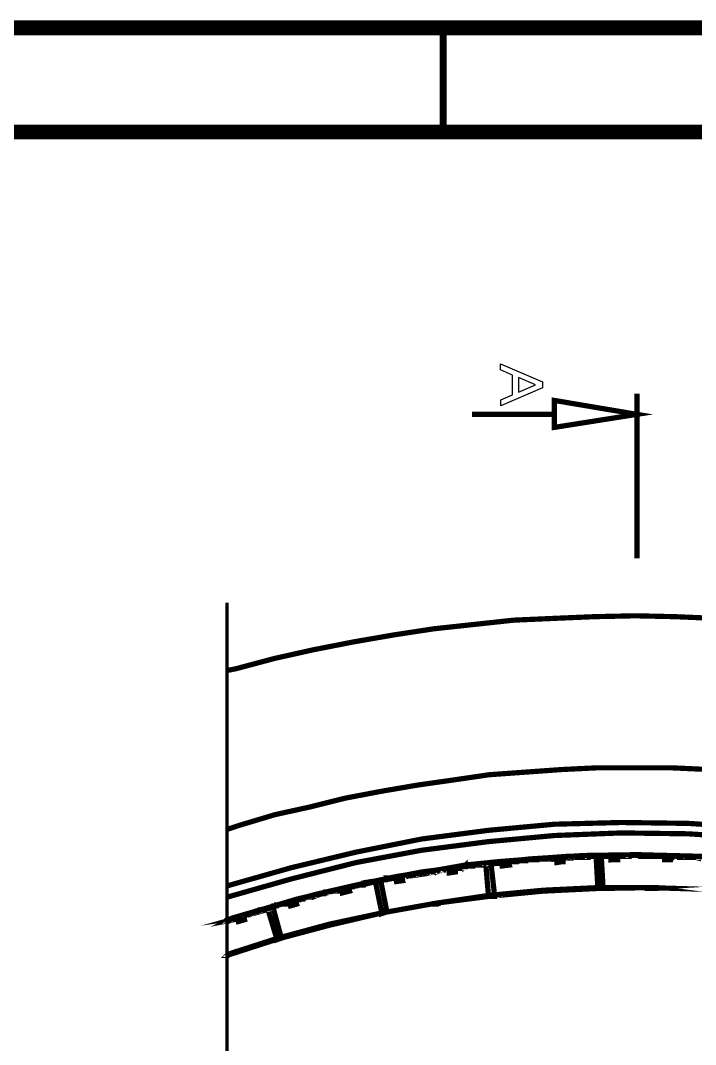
# Model space of a CAD drawing. Extents: x 0.1 to 11.6, y 0.3 to 16.2.
# Drawn here: x 3.062 to 4.357, y 14.269 to 16.234 of the extents above; entities that cross this region are included whole.
import ezdxf

# ---------------------------------------------------------------- set-up
doc = ezdxf.new("R2010")
doc.units = 0
doc.header["$MEASUREMENT"] = 0

msp = doc.modelspace()

# ---------------------------------------------------------------- linework, layer by layer
at = {"color": 0}
for points, const_width in [([(0.155003, 16.22), (11.57, 16.22)], 0.028333), ([(3.87332, 16.02), (3.87332, 16.22)], 0.013333), ([(0.398329, 16.02), (11.315, 16.02)], 0.028333), ([(4.24501, 15.5183), (4.24501, 15.2017)], 0.01), ([(3.92833, 15.4783), (4.08664, 15.4783)], 0.01), ([(3.45833, 12.175), (3.45833, 15.1167)], 0.006667), ([(4.39501, 15.0867), (4.31836, 15.09), (4.24164, 15.0917), (4.16336, 15.09), (4.08501, 15.0867), (4.00836, 15.0833), (3.93164, 15.075), (3.85499, 15.0667), (3.77832, 15.055), (3.70167, 15.0417), (3.625, 15.0267), (3.55003, 15.01), (3.47499, 14.99), (3.45833, 14.9867)], 0.01), ([(4.38167, 14.7967), (4.31, 14.8), (4.24164, 14.8), (4.16997, 14.8), (4.10167, 14.7967), (4.03168, 14.7917), (3.96164, 14.7867), (3.89333, 14.7767), (3.82335, 14.7667), (3.75499, 14.755), (3.685, 14.7417), (3.61833, 14.725), (3.55003, 14.71), (3.48335, 14.69), (3.45833, 14.6817)], 0.01), ([(5.33501, 14.45), (5.21669, 14.5017), (5.09668, 14.5483), (4.97499, 14.5883), (4.85167, 14.6217), (4.72667, 14.6483), (4.59999, 14.67), (4.47168, 14.685), (4.34332, 14.6933), (4.215, 14.695), (4.08664, 14.6917), (3.96001, 14.68), (3.83165, 14.6633), (3.70665, 14.6383), (3.58165, 14.6083), (3.45833, 14.5733)], 0.01), ([(5.33501, 14.4267), (5.21669, 14.48), (5.09831, 14.5267), (4.97499, 14.5667), (4.85167, 14.6), (4.72667, 14.6283), (4.59999, 14.65), (4.47168, 14.665), (4.34332, 14.6733), (4.215, 14.675), (4.08664, 14.67), (3.96001, 14.6583), (3.83165, 14.6417), (3.70665, 14.6183), (3.58165, 14.5867), (3.45833, 14.5517)], 0.01), ([(4.37169, 14.63), (4.30664, 14.6317), (4.24164, 14.6333), (4.17503, 14.6317), (4.11003, 14.63), (4.04497, 14.625), (3.97999, 14.62), (3.91499, 14.6133), (3.84999, 14.6017), (3.785, 14.5917), (3.72168, 14.5783), (3.65831, 14.5633), (3.59332, 14.5483), (3.53168, 14.53), (3.46832, 14.5117), (3.45833, 14.5067), (3.46164, 14.5083), (3.47499, 14.5133), (3.48665, 14.5167), (3.5, 14.52), (3.51335, 14.525), (3.52669, 14.5283), (3.62668, 14.5567), (3.72835, 14.58), (3.83165, 14.6), (3.935, 14.6133), (4.03836, 14.625), (4.14333, 14.6317), (4.24669, 14.6333), (4.34999, 14.63), (4.34999, 14.6283), (4.34831, 14.6283), (4.34668, 14.6283), (4.345, 14.6283), (4.345, 14.63), (4.34668, 14.63), (4.34831, 14.63), (4.34831, 14.6283), (4.34999, 14.6283), (4.35167, 14.6283), (4.35335, 14.6283), (4.35499, 14.6283), (4.35667, 14.6283), (4.35499, 14.6283), (4.35335, 14.6283), (4.35167, 14.6283), (4.34999, 14.6283)], 0.01), ([(3.965, 14.615), (3.97168, 14.5567), (3.96001, 14.555), (3.95503, 14.6133), (3.965, 14.615), (3.96332, 14.615), (3.96164, 14.615), (3.96001, 14.615), (3.95833, 14.615), (3.95665, 14.6133), (3.95503, 14.6133), (3.95503, 14.615), (3.95665, 14.615), (3.95833, 14.615), (3.96001, 14.615), (3.96164, 14.615), (3.96332, 14.6167), (3.965, 14.6167)], 0.01), ([(3.99669, 14.6183), (4.00331, 14.62), (3.99669, 14.62)], 0.01), ([(3.97168, 14.6167), (3.97999, 14.6183)], 0.01), ([(3.97168, 14.6167), (3.97331, 14.6167)], 0.01), ([(3.97168, 14.6167), (3.97999, 14.6167)], 0.01), ([(4.01335, 14.62), (4.02165, 14.6217), (4.01335, 14.6217)], 0.01), ([(4.02832, 14.6233), (4.02165, 14.6217), (4.02832, 14.6217)], 0.01), ([(3.98665, 14.6167), (3.98833, 14.6167)], 0.01), ([(3.98833, 14.6183), (3.99001, 14.6183)], 0.01), ([(3.99832, 14.6183), (4, 14.6183)], 0.01), ([(4.00331, 14.62), (4.00499, 14.62)], 0.01), ([(4.02165, 14.6217), (4.02333, 14.6217)], 0.01), ([(4.03668, 14.6233), (4.04497, 14.625), (4.04665, 14.6233), (4.03836, 14.6233)], 0.01), ([(4.04497, 14.625), (4.05165, 14.625)], 0.01), ([(4.04665, 14.6233), (4.05333, 14.625)], 0.01), ([(4.06999, 14.625), (4.07167, 14.625)], 0.01), ([(4.08664, 14.625), (4.08501, 14.625), (4.08333, 14.625), (4.08165, 14.625), (4.08003, 14.625), (4.07835, 14.625), (4.07667, 14.625), (4.07835, 14.625), (4.08003, 14.6267), (4.08165, 14.6267), (4.08333, 14.6267), (4.08501, 14.6267), (4.08664, 14.6267)], 0.01), ([(4.07667, 14.625), (4.07835, 14.625)], 0.01), ([(4.11833, 14.6267), (4.125, 14.6283), (4.11833, 14.6283)], 0.01), ([(4.09, 14.625), (4.09169, 14.625)], 0.01), ([(4.09, 14.625), (4.09169, 14.625)], 0.01), ([(4.09169, 14.62), (4.09169, 14.6183), (4.10335, 14.62)], 0.01), ([(4.11003, 14.6267), (4.10835, 14.6267), (4.10667, 14.6267), (4.10499, 14.6267), (4.10335, 14.6267), (4.10167, 14.6267), (4.10335, 14.6283), (4.10499, 14.6283), (4.10667, 14.6283), (4.10835, 14.6283), (4.11003, 14.6283)], 0.01), ([(4.095, 14.6267), (4.09668, 14.6267)], 0.01), ([(4.10167, 14.6267), (4.10335, 14.6267)], 0.01), ([(4.10335, 14.625), (4.10499, 14.625)], 0.01), ([(4.10335, 14.62), (4.10499, 14.62)], 0.01), ([(4.13499, 14.6283), (4.13336, 14.6283), (4.13167, 14.6283), (4.12999, 14.6283), (4.12831, 14.6283), (4.12668, 14.6283), (4.125, 14.6283), (4.12668, 14.6283), (4.12831, 14.6283), (4.12999, 14.6283), (4.13167, 14.6283), (4.13336, 14.6283), (4.13336, 14.63), (4.13499, 14.63)], 0.01), ([(4.125, 14.6283), (4.12668, 14.6283)], 0.01), ([(4.14333, 14.63), (4.13499, 14.63), (4.13499, 14.6283), (4.14333, 14.6283)], 0.01), ([(4.14333, 14.63), (4.14501, 14.63)], 0.01), ([(4.15001, 14.63), (4.15169, 14.63), (4.15332, 14.63), (4.155, 14.63), (4.15668, 14.63), (4.15831, 14.63), (4.15668, 14.63), (4.155, 14.63), (4.15332, 14.6283), (4.15169, 14.6283), (4.15001, 14.6283)], 0.01), ([(4.15831, 14.63), (4.16, 14.63)], 0.01), ([(4.18001, 14.57), (4.16997, 14.57), (4.16667, 14.63), (4.17665, 14.63), (4.18001, 14.57), (4.18001, 14.5683)], 0.01), ([(4.16667, 14.63), (4.16835, 14.63)], 0.01), ([(4.18332, 14.63), (4.18164, 14.63), (4.18001, 14.63), (4.17833, 14.63), (4.17665, 14.63), (4.17503, 14.63), (4.17333, 14.63), (4.17503, 14.63), (4.17665, 14.6317), (4.17833, 14.6317), (4.18001, 14.6317), (4.18164, 14.6317), (4.18332, 14.6317)], 0.01), ([(4.17333, 14.63), (4.17503, 14.63)], 0.01), ([(4.19168, 14.6317), (4.19835, 14.6317)], 0.01), ([(4.19168, 14.63), (4.19835, 14.63)], 0.01), ([(4.19499, 14.63), (4.19499, 14.6283), (4.20833, 14.63), (4.20833, 14.625), (4.19499, 14.6233), (4.19499, 14.6283)], 0.01), ([(4.19499, 14.63), (4.19667, 14.63)], 0.01), ([(4.19499, 14.6233), (4.20833, 14.6233), (4.20833, 14.625)], 0.01), ([(4.19499, 14.6233), (4.19667, 14.6233)], 0.01), ([(4.20833, 14.63), (4.20665, 14.63), (4.20503, 14.63), (4.20335, 14.63), (4.20167, 14.63), (4.19997, 14.63), (4.19835, 14.63), (4.19835, 14.6317), (4.19997, 14.6317), (4.20167, 14.6317), (4.20335, 14.6317), (4.20503, 14.6317), (4.20665, 14.6317), (4.20833, 14.6317)], 0.01), ([(4.20833, 14.63), (4.21001, 14.63)], 0.01), ([(4.20833, 14.63), (4.21001, 14.63)], 0.01), ([(4.21669, 14.6317), (4.22331, 14.6317)], 0.01), ([(4.21669, 14.63), (4.22331, 14.63)], 0.01), ([(4.23335, 14.6317), (4.23503, 14.6317)], 0.01), ([(4.24001, 14.6317), (4.24164, 14.6317)], 0.01), ([(4.24001, 14.6317), (4.24669, 14.6317)], 0.01), ([(4.24001, 14.6317), (4.24669, 14.6317)], 0.01), ([(4.24669, 14.6317), (4.24832, 14.6317)], 0.01), ([(4.25667, 14.6317), (4.26497, 14.6317), (4.26497, 14.63), (4.25667, 14.63)], 0.01), ([(4.26497, 14.6317), (4.27165, 14.6317)], 0.01), ([(4.26497, 14.63), (4.27165, 14.63)], 0.01), ([(4.28168, 14.6317), (4.28999, 14.6317), (4.28999, 14.63), (4.28168, 14.63)], 0.01), ([(4.28999, 14.6317), (4.29665, 14.6317)], 0.01), ([(4.28999, 14.63), (4.29665, 14.63)], 0.01), ([(4.29833, 14.6283), (4.30003, 14.6283)], 0.01), ([(4.29833, 14.6233), (4.31, 14.6233)], 0.01), ([(4.29833, 14.6233), (4.30003, 14.6233)], 0.01), ([(4.30664, 14.63), (4.30832, 14.63)], 0.01), ([(4.31, 14.6233), (4.31168, 14.6233)], 0.01), ([(4.31168, 14.6283), (4.31332, 14.6283)], 0.01), ([(4.31332, 14.63), (4.315, 14.63)], 0.01), ([(4.31999, 14.63), (4.32167, 14.63)], 0.01), ([(4.33165, 14.6283), (4.33003, 14.6283), (4.32835, 14.6283), (4.32667, 14.6283), (4.32667, 14.63), (4.32497, 14.63), (4.32335, 14.63), (4.32167, 14.63), (4.31999, 14.63), (4.32167, 14.63), (4.32335, 14.63), (4.32497, 14.63), (4.32667, 14.63), (4.32835, 14.63), (4.33003, 14.63), (4.33165, 14.63)], 0.01), ([(4.33832, 14.63), (4.345, 14.63)], 0.01), ([(4.33832, 14.6283), (4.345, 14.6283)], 0.01), ([(4.34999, 14.6283), (4.35167, 14.6283)], 0.01), ([(4.34999, 14.6283), (4.35167, 14.6283)], 0.01), ([(4.35167, 14.6283), (4.35167, 14.63), (4.45503, 14.6233)], 0.01), ([(4.35667, 14.6283), (4.35835, 14.6283)], 0.01), ([(3.83333, 14.5983), (3.83501, 14.5983)], 0.01), ([(3.87332, 14.6033), (3.88167, 14.605), (3.87332, 14.605)], 0.01), ([(3.84332, 14.6), (3.845, 14.6)], 0.01), ([(3.86664, 14.6017), (3.86501, 14.6017), (3.86333, 14.6017), (3.86165, 14.6017), (3.86003, 14.6017), (3.85835, 14.6), (3.85667, 14.6017), (3.85835, 14.6017), (3.86003, 14.6017), (3.86165, 14.6017), (3.86333, 14.6033), (3.86501, 14.6033), (3.86664, 14.6033)], 0.01), ([(3.84999, 14.6), (3.85667, 14.6017)], 0.01), ([(3.84999, 14.6), (3.85167, 14.6)], 0.01), ([(3.84999, 14.6), (3.85835, 14.6)], 0.01), ([(3.89165, 14.6067), (3.88997, 14.6067), (3.88835, 14.6067), (3.88667, 14.605), (3.88499, 14.605), (3.88336, 14.605), (3.88167, 14.605), (3.88336, 14.605), (3.88499, 14.6067), (3.88667, 14.6067), (3.88835, 14.6067), (3.88997, 14.6067)], 0.01), ([(3.88167, 14.605), (3.88336, 14.605)], 0.01), ([(3.89665, 14.605), (3.89665, 14.6), (3.88499, 14.5983), (3.88499, 14.6033), (3.89665, 14.605), (3.89665, 14.6067)], 0.01), ([(3.88499, 14.6033), (3.88667, 14.6033)], 0.01), ([(3.88499, 14.5983), (3.89665, 14.6)], 0.01), ([(3.88499, 14.5983), (3.88667, 14.5983)], 0.01), ([(3.91499, 14.61), (3.92165, 14.6117), (3.91499, 14.6117)], 0.01), ([(3.89665, 14.6083), (3.905, 14.61)], 0.01), ([(3.89665, 14.6067), (3.89833, 14.6067)], 0.01), ([(3.89665, 14.6), (3.89833, 14.6)], 0.01), ([(3.89833, 14.6067), (3.90668, 14.6083)], 0.01), ([(3.95503, 14.615), (3.94667, 14.6133), (3.95503, 14.6133)], 0.01), ([(3.92165, 14.6117), (3.92333, 14.6117)], 0.01), ([(3.93001, 14.6133), (3.93164, 14.6133), (3.93332, 14.6133), (3.935, 14.6133), (3.93332, 14.6133), (3.93164, 14.6117), (3.93001, 14.6117)], 0.01), ([(3.935, 14.6133), (3.93668, 14.6133)], 0.01), ([(3.935, 14.6133), (3.93668, 14.6133)], 0.01), ([(3.94667, 14.6133), (3.94835, 14.6133)], 0.01), ([(3.98665, 14.6117), (4, 14.6133)], 0.01), ([(3.98665, 14.6117), (3.98833, 14.6117)], 0.01), ([(4, 14.6133), (4.00168, 14.6133)], 0.01), ([(3.68164, 14.5667), (3.68832, 14.57), (3.68164, 14.5683)], 0.01), ([(3.72999, 14.5783), (3.73167, 14.5783)], 0.01), ([(3.72999, 14.5783), (3.73167, 14.5783)], 0.01), ([(3.73665, 14.58), (3.73833, 14.58)], 0.01), ([(3.74669, 14.5817), (3.74832, 14.5817)], 0.01), ([(3.77165, 14.5867), (3.77001, 14.5867), (3.76833, 14.5867), (3.76665, 14.5867), (3.76497, 14.585), (3.76335, 14.585), (3.76167, 14.585), (3.75999, 14.585), (3.76167, 14.5867), (3.76335, 14.5867), (3.76497, 14.5867), (3.76665, 14.5867), (3.76833, 14.5867), (3.77001, 14.5883)], 0.01), ([(3.75331, 14.5833), (3.75499, 14.5833)], 0.01), ([(3.75999, 14.585), (3.76167, 14.585)], 0.01), ([(3.80165, 14.5917), (3.81, 14.5933), (3.80165, 14.5933)], 0.01), ([(3.77669, 14.5883), (3.785, 14.59)], 0.01), ([(3.77832, 14.5883), (3.785, 14.5883)], 0.01), ([(3.78168, 14.5883), (3.78331, 14.5883)], 0.01), ([(3.78168, 14.5883), (3.78331, 14.5883)], 0.01), ([(3.78331, 14.5817), (3.79497, 14.5833)], 0.01), ([(3.78331, 14.5817), (3.785, 14.5817)], 0.01), ([(3.79335, 14.5883), (3.79497, 14.5883)], 0.01), ([(3.79497, 14.5917), (3.80165, 14.5933), (3.80165, 14.5917), (3.79497, 14.59)], 0.01), ([(3.79497, 14.5833), (3.79665, 14.5833)], 0.01), ([(3.81836, 14.595), (3.81668, 14.595), (3.815, 14.595), (3.81332, 14.5933), (3.81168, 14.5933), (3.81, 14.5933), (3.81, 14.595), (3.81168, 14.595), (3.81332, 14.595), (3.815, 14.595), (3.81668, 14.595), (3.81836, 14.5967)], 0.01), ([(3.81, 14.5933), (3.81168, 14.5933)], 0.01), ([(3.82497, 14.5967), (3.82667, 14.5967)], 0.01), ([(3.60335, 14.5483), (3.61165, 14.5517), (3.60335, 14.55)], 0.01), ([(3.65001, 14.56), (3.64833, 14.56), (3.64665, 14.56), (3.64501, 14.5583), (3.64333, 14.5583), (3.64165, 14.5583), (3.64333, 14.56), (3.64501, 14.56), (3.64665, 14.56), (3.64833, 14.56), (3.64833, 14.5617), (3.65001, 14.5617)], 0.01), ([(3.64165, 14.5583), (3.64333, 14.5583)], 0.01), ([(3.67503, 14.565), (3.67333, 14.565), (3.67165, 14.565), (3.66997, 14.565), (3.66997, 14.5633), (3.66835, 14.5633), (3.66667, 14.5633), (3.66499, 14.5633), (3.66667, 14.565), (3.66835, 14.565), (3.66997, 14.565), (3.67165, 14.565), (3.67333, 14.5667)], 0.01), ([(3.65831, 14.5633), (3.66, 14.5633)], 0.01), ([(3.66499, 14.5633), (3.66667, 14.5633)], 0.01), ([(3.67833, 14.565), (3.68001, 14.565), (3.69168, 14.5683), (3.69336, 14.5633), (3.68001, 14.56), (3.68001, 14.565)], 0.01), ([(3.68001, 14.56), (3.69336, 14.5633)], 0.01), ([(3.68001, 14.56), (3.68164, 14.56)], 0.01), ([(3.68832, 14.57), (3.69, 14.57)], 0.01), ([(3.69168, 14.5683), (3.69336, 14.5683)], 0.01), ([(3.69336, 14.5633), (3.69499, 14.5633)], 0.01), ([(3.69835, 14.5733), (3.70665, 14.575), (3.70665, 14.5733), (3.69835, 14.5717)], 0.01), ([(3.70665, 14.5733), (3.71332, 14.575)], 0.01), ([(3.70665, 14.575), (3.71164, 14.575)], 0.01), ([(3.72331, 14.5767), (3.72499, 14.5767)], 0.01), ([(4.37668, 14.5667), (4.27165, 14.57), (4.16835, 14.57), (4.065, 14.565), (3.96001, 14.555), (3.85835, 14.54), (3.96164, 14.5533), (4.065, 14.5633), (4.16835, 14.5683), (4.27165, 14.57), (4.37668, 14.5667)], 0.01), ([(4.16997, 14.57), (4.17165, 14.57)], 0.01), ([(4.16997, 14.5683), (4.17165, 14.5683)], 0.01), ([(4.16997, 14.5683), (4.17165, 14.5683)], 0.01), ([(4.18001, 14.57), (4.18164, 14.57)], 0.01), ([(4.18001, 14.5683), (4.18164, 14.5683)], 0.01), ([(4.27165, 14.57), (4.27333, 14.57)], 0.01), ([(4.27165, 14.57), (4.27333, 14.57)], 0.01), ([(4.27501, 14.5683), (4.27669, 14.5683)], 0.01), ([(4.27669, 14.57), (4.27832, 14.57)], 0.01), ([(3.45833, 14.44), (3.55664, 14.4717), (3.65668, 14.4983), (3.75667, 14.5217), (3.85835, 14.54), (3.75667, 14.5217), (3.655, 14.5), (3.55664, 14.4733), (3.45833, 14.4417)], 0.01), ([(3.53999, 14.53), (3.54833, 14.5333), (3.53999, 14.5317)], 0.01), ([(3.58664, 14.5433), (3.595, 14.5467), (3.58664, 14.545)], 0.01), ([(3.56332, 14.5383), (3.57167, 14.54)], 0.01), ([(3.56332, 14.5383), (3.565, 14.5383)], 0.01), ([(3.56332, 14.5383), (3.57167, 14.5383)], 0.01), ([(3.58003, 14.5417), (3.57835, 14.5417), (3.57667, 14.54), (3.57497, 14.54), (3.57335, 14.54), (3.57335, 14.5383), (3.57167, 14.5383), (3.57167, 14.54), (3.57335, 14.54), (3.57497, 14.5417), (3.57667, 14.5417), (3.57835, 14.5417), (3.58003, 14.5433)], 0.01), ([(3.57835, 14.54), (3.58003, 14.54)], 0.01), ([(3.58003, 14.535), (3.59169, 14.5383)], 0.01), ([(3.59, 14.5433), (3.59169, 14.5433)], 0.01), ([(3.59169, 14.5383), (3.59332, 14.5383)], 0.01), ([(3.595, 14.5467), (3.59668, 14.5467)], 0.01), ([(3.62668, 14.5533), (3.625, 14.5533), (3.62332, 14.5533), (3.62169, 14.5517), (3.62001, 14.5517), (3.61833, 14.5517), (3.62001, 14.5533), (3.62169, 14.5533), (3.62332, 14.5533), (3.625, 14.555), (3.62668, 14.555)], 0.01), ([(3.61165, 14.5517), (3.61333, 14.5517)], 0.01), ([(3.61833, 14.5517), (3.62001, 14.5517)], 0.01), ([(3.63499, 14.5567), (3.63667, 14.5567)], 0.01), ([(3.85835, 14.54), (3.86003, 14.54)], 0.01), ([(3.85835, 14.54), (3.86003, 14.54)], 0.01), ([(3.86003, 14.54), (3.86165, 14.54)], 0.01), ([(3.86003, 14.5383), (3.86165, 14.5383)], 0.01), ([(3.86664, 14.54), (3.86833, 14.54)], 0.01), ([(3.96001, 14.555), (3.96164, 14.555)], 0.01), ([(3.96001, 14.5533), (3.96164, 14.5533)], 0.01), ([(3.96001, 14.5533), (3.96164, 14.5533)], 0.01), ([(3.97168, 14.555), (3.97168, 14.5567)], 0.01), ([(3.97168, 14.555), (3.97331, 14.555)], 0.01), ([(3.49164, 14.515), (3.5, 14.5183), (3.49164, 14.5167)], 0.01), ([(3.47, 14.5083), (3.47499, 14.5117), (3.46832, 14.51)], 0.01), ([(3.51497, 14.5233), (3.52333, 14.5267), (3.51497, 14.525)], 0.01), ([(3.5, 14.5183), (3.50168, 14.5183)], 0.01), ([(3.50836, 14.5217), (3.51497, 14.525), (3.51497, 14.5233), (3.50999, 14.5217)], 0.01), ([(3.52333, 14.5267), (3.52501, 14.5267)], 0.01), ([(3.53331, 14.5283), (3.53168, 14.5283), (3.53, 14.5283), (3.52832, 14.5283), (3.52832, 14.5267), (3.52669, 14.5267)], 0.01), ([(3.52832, 14.5267), (3.52669, 14.5267)], 0.01), ([(3.53331, 14.5283), (3.53168, 14.5283), (3.53168, 14.5267), (3.53, 14.5267), (3.52832, 14.5267)], 0.01), ([(3.53331, 14.5283), (3.535, 14.5283)], 0.01), ([(3.55333, 14.4717), (3.55333, 14.4733), (3.53668, 14.5283), (3.54665, 14.5317), (3.56168, 14.4767), (3.56332, 14.475)], 0.01), ([(3.54833, 14.5333), (3.55003, 14.5333)], 0.01), ([(3.55664, 14.5367), (3.55832, 14.5367)], 0.01), ([(3.58003, 14.535), (3.58165, 14.535)], 0.01), ([(3.75499, 14.5217), (3.75499, 14.5233)], 0.01), ([(3.75499, 14.5217), (3.75667, 14.5217)], 0.01), ([(3.76497, 14.525), (3.76665, 14.525)], 0.01), ([(3.76497, 14.5233), (3.76665, 14.5233)], 0.01), ([(3.76497, 14.5233), (3.76665, 14.5233)], 0.01), ([(3.46164, 14.5067), (3.46332, 14.5067)], 0.01), ([(3.48665, 14.5133), (3.48503, 14.5133), (3.48335, 14.5133), (3.48167, 14.5133), (3.47999, 14.5133), (3.47835, 14.5117), (3.47667, 14.5117), (3.47499, 14.5117), (3.47667, 14.5133), (3.47835, 14.5133), (3.47999, 14.5133), (3.48167, 14.5133), (3.48335, 14.5133), (3.48503, 14.5133)], 0.01), ([(3.47499, 14.5117), (3.47667, 14.5117)], 0.01), ([(3.47835, 14.5117), (3.47999, 14.5117)], 0.01), ([(3.47835, 14.5117), (3.47999, 14.5117)], 0.01), ([(3.47999, 14.505), (3.49164, 14.5083)], 0.01), ([(3.47999, 14.505), (3.48167, 14.505)], 0.01), ([(3.49001, 14.5133), (3.49164, 14.5133)], 0.01), ([(3.49164, 14.5083), (3.49333, 14.5083)], 0.01), ([(3.55333, 14.4733), (3.56168, 14.4767)], 0.01), ([(3.55333, 14.4717), (3.55501, 14.4717)], 0.01), ([(3.56332, 14.475), (3.565, 14.475)], 0.01), ([(3.46164, 14.4417), (3.46332, 14.4417)], 0.01)]:
    msp.add_lwpolyline(points, dxfattribs=dict(at, const_width=const_width))
for points, const_width in [([(0.155003, 16.22), (11.57, 16.22), (11.57, 0.310004), (0.155003, 0.310004), (0.155003, 16.22)], 0.005208), ([(4.24501, 15.4783), (4.08664, 15.4533), (4.08664, 15.505), (4.24501, 15.4783)], 0.01), ([(3.89665, 14.6067), (3.88499, 14.6033), (3.88499, 14.605), (3.89665, 14.6067)], 0.01), ([(3.905, 14.61), (3.90668, 14.61), (3.90831, 14.61), (3.91, 14.61), (3.91168, 14.61), (3.91336, 14.61), (3.91499, 14.6117), (3.91499, 14.61), (3.91336, 14.61), (3.91168, 14.61), (3.91, 14.61), (3.91, 14.6083), (3.90831, 14.6083), (3.90668, 14.6083), (3.905, 14.61)], 0.01), ([(3.97168, 14.6167), (3.965, 14.6167), (3.965, 14.615), (3.97168, 14.6167)], 0.01), ([(3.99669, 14.62), (3.99669, 14.6183), (3.98833, 14.6183), (3.99669, 14.62)], 0.01), ([(3.97999, 14.6183), (3.98167, 14.6183), (3.98335, 14.6183), (3.98503, 14.6183), (3.98665, 14.6183), (3.98833, 14.6183), (3.98665, 14.6183), (3.98503, 14.6183), (3.98335, 14.6183), (3.98335, 14.6167), (3.98167, 14.6167), (3.97999, 14.6167), (3.97999, 14.6183)], 0.01), ([(3.99832, 14.62), (3.98665, 14.6183), (3.98665, 14.6167), (3.99832, 14.6183), (3.99832, 14.62)], 0.01), ([(3.98665, 14.6167), (3.99832, 14.6183), (4, 14.6133), (3.98665, 14.6117), (3.98665, 14.6167)], 0.01), ([(4.00331, 14.62), (4.00499, 14.62), (4.00667, 14.6217), (4.00836, 14.6217), (4.00999, 14.6217), (4.01167, 14.6217), (4.01335, 14.6217), (4.01335, 14.62), (4.01167, 14.62), (4.00999, 14.62), (4.00836, 14.62), (4.00667, 14.62), (4.00499, 14.62), (4.00331, 14.62)], 0.01), ([(4.10335, 14.625), (4.10335, 14.6267), (4.09, 14.625), (4.10335, 14.625)], 0.01), ([(4.02832, 14.6233), (4.03, 14.6233), (4.03168, 14.6233), (4.03331, 14.6233), (4.035, 14.6233), (4.03668, 14.6233), (4.03836, 14.6233), (4.03668, 14.6233), (4.035, 14.6233), (4.03331, 14.6233), (4.03168, 14.6233), (4.03168, 14.6217), (4.03, 14.6217), (4.02832, 14.6217), (4.02832, 14.6233)], 0.01), ([(4.095, 14.6267), (4.08664, 14.6267), (4.08664, 14.625), (4.095, 14.6267)], 0.01), ([(4.06168, 14.625), (4.06, 14.625), (4.05832, 14.625), (4.05664, 14.625), (4.05501, 14.625), (4.05333, 14.625), (4.05165, 14.625), (4.05333, 14.625), (4.05501, 14.625), (4.05664, 14.625), (4.05832, 14.625), (4.06, 14.625), (4.06168, 14.625)], 0.01), ([(4.06999, 14.625), (4.06168, 14.625), (4.06999, 14.625)], 0.01), ([(4.07667, 14.625), (4.06999, 14.625), (4.07667, 14.625)], 0.01), ([(4.09, 14.625), (4.10335, 14.625), (4.10335, 14.62), (4.09169, 14.62), (4.09, 14.625)], 0.01), ([(4.10167, 14.6267), (4.095, 14.6267), (4.10167, 14.6267)], 0.01), ([(4.11833, 14.6283), (4.11833, 14.6267), (4.11003, 14.6267), (4.11003, 14.6283), (4.11833, 14.6283)], 0.01), ([(4.15001, 14.63), (4.14333, 14.63), (4.14333, 14.6283), (4.15001, 14.6283), (4.15001, 14.63)], 0.01), ([(4.16667, 14.63), (4.15831, 14.63), (4.16667, 14.63)], 0.01), ([(4.17333, 14.63), (4.16667, 14.63), (4.17333, 14.63)], 0.01), ([(4.19168, 14.6317), (4.19168, 14.63), (4.18332, 14.63), (4.18332, 14.6317), (4.19168, 14.6317)], 0.01), ([(4.20833, 14.63), (4.19499, 14.63), (4.20833, 14.63)], 0.01), ([(4.21669, 14.6317), (4.21669, 14.63), (4.20833, 14.63), (4.20833, 14.6317), (4.21669, 14.6317)], 0.01), ([(4.22331, 14.6317), (4.22499, 14.6317), (4.22667, 14.6317), (4.22835, 14.6317), (4.22999, 14.6317), (4.23167, 14.6317), (4.23335, 14.6317), (4.23167, 14.63), (4.22999, 14.63), (4.22835, 14.63), (4.22667, 14.63), (4.22499, 14.63), (4.22331, 14.63), (4.22331, 14.6317)], 0.01), ([(4.24001, 14.6317), (4.23335, 14.6317), (4.24001, 14.6317)], 0.01), ([(4.24669, 14.6317), (4.24832, 14.6317), (4.25, 14.6317), (4.25168, 14.6317), (4.25331, 14.6317), (4.25499, 14.6317), (4.25667, 14.6317), (4.25667, 14.63), (4.25499, 14.63), (4.25331, 14.63), (4.25168, 14.63), (4.25, 14.63), (4.24832, 14.6317), (4.24669, 14.6317)], 0.01), ([(4.27165, 14.6317), (4.27333, 14.6317), (4.27501, 14.6317), (4.27669, 14.6317), (4.27832, 14.6317), (4.28, 14.6317), (4.28168, 14.6317), (4.28168, 14.63), (4.28, 14.63), (4.27832, 14.63), (4.27669, 14.63), (4.27501, 14.63), (4.27333, 14.63), (4.27165, 14.63), (4.27165, 14.6317)], 0.01), ([(4.29665, 14.6317), (4.29833, 14.6317), (4.30003, 14.6317), (4.30165, 14.6317), (4.30333, 14.6317), (4.30501, 14.6317), (4.30664, 14.63), (4.30501, 14.63), (4.30333, 14.63), (4.30165, 14.63), (4.30003, 14.63), (4.29833, 14.63), (4.29665, 14.63), (4.29665, 14.6317)], 0.01), ([(4.31168, 14.6283), (4.29833, 14.6283), (4.29833, 14.63), (4.31168, 14.63), (4.31168, 14.6283)], 0.01), ([(4.29833, 14.6283), (4.31168, 14.6283), (4.31, 14.6233), (4.29833, 14.6233), (4.29833, 14.6283)], 0.01), ([(4.31332, 14.63), (4.30664, 14.63), (4.31332, 14.63)], 0.01), ([(4.31999, 14.63), (4.31332, 14.63), (4.31999, 14.63)], 0.01), ([(4.36333, 14.6283), (4.36333, 14.6267), (4.35667, 14.6283), (4.36333, 14.6283)], 0.01), ([(4.33832, 14.63), (4.33832, 14.6283), (4.33165, 14.6283), (4.33165, 14.63), (4.33832, 14.63)], 0.01), ([(3.83333, 14.5983), (3.82497, 14.5967), (3.83333, 14.5983)], 0.01), ([(3.83333, 14.5983), (3.83501, 14.5983), (3.83501, 14.6), (3.83664, 14.6), (3.83832, 14.6), (3.84, 14.6), (3.84169, 14.6), (3.84332, 14.6), (3.84169, 14.6), (3.84, 14.6), (3.83832, 14.5983), (3.83664, 14.5983), (3.83501, 14.5983), (3.83333, 14.5983)], 0.01), ([(3.84999, 14.6), (3.84332, 14.6), (3.84999, 14.6)], 0.01), ([(3.89665, 14.6083), (3.89833, 14.6067), (3.89165, 14.6067), (3.88997, 14.6067), (3.89665, 14.6083)], 0.01), ([(3.87332, 14.605), (3.87332, 14.6033), (3.86664, 14.6017), (3.86664, 14.6033), (3.87332, 14.605)], 0.01), ([(3.93001, 14.6133), (3.92165, 14.6117), (3.93001, 14.6117), (3.93001, 14.6133)], 0.01), ([(3.935, 14.6133), (3.93668, 14.6133), (3.93832, 14.6133), (3.94, 14.6133), (3.93832, 14.6133), (3.93668, 14.6133), (3.935, 14.6133)], 0.01), ([(3.94, 14.6133), (3.94667, 14.6133), (3.94, 14.6133)], 0.01), ([(3.79335, 14.59), (3.78168, 14.5883), (3.79335, 14.5883), (3.79335, 14.59)], 0.01), ([(3.72999, 14.5783), (3.72331, 14.5767), (3.72999, 14.5783)], 0.01), ([(3.73665, 14.58), (3.72999, 14.5783), (3.73665, 14.58)], 0.01), ([(3.73665, 14.58), (3.73833, 14.58), (3.74001, 14.5817), (3.74164, 14.5817), (3.74333, 14.5817), (3.74501, 14.5817), (3.74669, 14.5817), (3.74501, 14.5817), (3.74333, 14.58), (3.74164, 14.58), (3.74001, 14.58), (3.73833, 14.58), (3.73665, 14.58)], 0.01), ([(3.77669, 14.5883), (3.77832, 14.5883), (3.77165, 14.5867), (3.77001, 14.5883), (3.77669, 14.5883)], 0.01), ([(3.76497, 14.525), (3.75499, 14.5233), (3.74333, 14.58), (3.75331, 14.5833), (3.76497, 14.525)], 0.01), ([(3.75331, 14.5833), (3.74669, 14.5817), (3.75331, 14.5833)], 0.01), ([(3.75999, 14.585), (3.75331, 14.5833), (3.75999, 14.585)], 0.01), ([(3.78168, 14.5883), (3.79335, 14.5883), (3.79497, 14.5833), (3.78331, 14.5817), (3.78168, 14.5883)], 0.01), ([(3.785, 14.59), (3.78668, 14.59), (3.78836, 14.59), (3.78999, 14.59), (3.79167, 14.59), (3.79335, 14.5917), (3.79497, 14.5917), (3.79497, 14.59), (3.79335, 14.59), (3.79167, 14.59), (3.78999, 14.59), (3.78836, 14.5883), (3.78668, 14.5883), (3.785, 14.5883), (3.785, 14.59)], 0.01), ([(3.82497, 14.5967), (3.81836, 14.5967), (3.81836, 14.595), (3.82497, 14.5967)], 0.01), ([(3.63499, 14.5567), (3.62668, 14.555), (3.62668, 14.5533), (3.63499, 14.5567)], 0.01), ([(3.65831, 14.5633), (3.65001, 14.5617), (3.65001, 14.56), (3.65831, 14.5633)], 0.01), ([(3.64165, 14.5583), (3.63499, 14.5567), (3.64165, 14.5583)], 0.01), ([(3.66499, 14.5633), (3.65831, 14.5633), (3.66499, 14.5633)], 0.01), ([(3.68164, 14.5683), (3.68164, 14.5667), (3.67503, 14.565), (3.67333, 14.5667), (3.68164, 14.5683)], 0.01), ([(3.69168, 14.5683), (3.67833, 14.565), (3.67833, 14.5667), (3.69168, 14.57), (3.69168, 14.5683)], 0.01), ([(3.68832, 14.57), (3.69, 14.57), (3.69168, 14.57), (3.69336, 14.5717), (3.69499, 14.5717), (3.69667, 14.5717), (3.69835, 14.5717), (3.69835, 14.5733), (3.69835, 14.5717), (3.69667, 14.5717), (3.69499, 14.57), (3.69336, 14.57), (3.69168, 14.57), (3.69, 14.57), (3.68832, 14.57)], 0.01), ([(3.71164, 14.575), (3.71332, 14.575), (3.715, 14.575), (3.71669, 14.575), (3.71832, 14.575), (3.71832, 14.5767), (3.72, 14.5767), (3.72168, 14.5767), (3.72331, 14.5767), (3.72168, 14.575), (3.72, 14.575), (3.71832, 14.575), (3.71669, 14.575), (3.715, 14.575), (3.71332, 14.575), (3.71164, 14.575)], 0.01), ([(4.18001, 14.5683), (4.16997, 14.5683), (4.18001, 14.5683)], 0.01), ([(4.28168, 14.5683), (4.28, 14.5683), (4.27669, 14.5683), (4.27501, 14.5683), (4.27165, 14.5683), (4.27001, 14.5683), (4.26833, 14.5683), (4.26665, 14.5683), (4.26497, 14.5683), (4.26497, 14.57), (4.26665, 14.57), (4.26833, 14.57), (4.27001, 14.57), (4.27165, 14.57), (4.27501, 14.57), (4.27669, 14.57), (4.28, 14.57), (4.28168, 14.57), (4.28168, 14.5683)], 0.01), ([(3.53999, 14.5317), (3.53999, 14.53), (3.53331, 14.5283), (3.53999, 14.5317)], 0.01), ([(3.56332, 14.5383), (3.55664, 14.5367), (3.56332, 14.5383)], 0.01), ([(3.57835, 14.54), (3.59, 14.5433), (3.59169, 14.5383), (3.58003, 14.535), (3.57835, 14.54)], 0.01), ([(3.59, 14.545), (3.57835, 14.5417), (3.57835, 14.54), (3.59, 14.5433), (3.59, 14.545)], 0.01), ([(3.58664, 14.545), (3.58664, 14.5433), (3.58003, 14.5417), (3.58003, 14.5433), (3.58664, 14.545)], 0.01), ([(3.595, 14.5467), (3.59668, 14.5483), (3.59831, 14.5483), (3.59999, 14.5483), (3.60167, 14.55), (3.60335, 14.55), (3.60335, 14.5483), (3.60167, 14.5483), (3.59999, 14.5483), (3.59831, 14.5467), (3.59668, 14.5467), (3.595, 14.5467)], 0.01), ([(3.61833, 14.5517), (3.61165, 14.5517), (3.61833, 14.5517)], 0.01), ([(3.84831, 14.5383), (3.85167, 14.5383), (3.85335, 14.5383), (3.85667, 14.5383), (3.85835, 14.54), (3.86003, 14.54), (3.86165, 14.54), (3.86333, 14.54), (3.86664, 14.54), (3.86333, 14.54), (3.86165, 14.5383), (3.86003, 14.5383), (3.85835, 14.5383), (3.85667, 14.5383), (3.85335, 14.5383), (3.85167, 14.5383), (3.84831, 14.5383)], 0.01), ([(3.97168, 14.5533), (3.96001, 14.5533), (3.97168, 14.555), (3.97168, 14.5533)], 0.01), ([(3.49001, 14.5133), (3.49001, 14.515), (3.47835, 14.5117), (3.49001, 14.5133)], 0.01), ([(3.49164, 14.5167), (3.49164, 14.515), (3.48665, 14.5133), (3.48503, 14.5133), (3.49164, 14.5167)], 0.01), ([(3.5, 14.5183), (3.5, 14.52), (3.50168, 14.52), (3.50331, 14.52), (3.50499, 14.5217), (3.50667, 14.5217), (3.50836, 14.5217), (3.50999, 14.5217), (3.50836, 14.5217), (3.50667, 14.52), (3.50499, 14.52), (3.50331, 14.52), (3.50168, 14.5183), (3.5, 14.5183)], 0.01), ([(3.52333, 14.5267), (3.52501, 14.5267), (3.52669, 14.5267), (3.52832, 14.5267), (3.52669, 14.5267), (3.52501, 14.5267), (3.52333, 14.5267)], 0.01), ([(3.52669, 14.5267), (3.52669, 14.5283), (3.52669, 14.5267)], 0.01), ([(3.54833, 14.5333), (3.54833, 14.535), (3.55003, 14.535), (3.55165, 14.535), (3.55333, 14.535), (3.55333, 14.5367), (3.55501, 14.5367), (3.55664, 14.5367), (3.55501, 14.535), (3.55333, 14.535), (3.55165, 14.535), (3.55003, 14.5333), (3.54833, 14.5333)], 0.01), ([(3.75499, 14.5217), (3.76497, 14.5233), (3.75499, 14.52), (3.75499, 14.5217)], 0.01), ([(3.46832, 14.51), (3.47, 14.5083), (3.46164, 14.5067), (3.46832, 14.51)], 0.01), ([(3.45833, 14.505), (3.45833, 14.5067), (3.46001, 14.5067), (3.46164, 14.5067), (3.46001, 14.505), (3.45833, 14.505)], 0.01), ([(3.47835, 14.5117), (3.49001, 14.5133), (3.49164, 14.5083), (3.47999, 14.505), (3.47835, 14.5117)], 0.01), ([(3.56332, 14.4733), (3.55333, 14.47), (3.55333, 14.4717), (3.56332, 14.475), (3.56332, 14.4733)], 0.01), ([(3.45833, 14.44), (3.46001, 14.4417), (3.46164, 14.4417), (3.46001, 14.44), (3.45833, 14.44)], 0.01)]:
    msp.add_lwpolyline(points, close=True, dxfattribs=dict(at, const_width=const_width))
for points in [[(4.06364, 15.5293), (3.98356, 15.4947), (3.98356, 15.506), (4.00635, 15.5158), (4.00635, 15.5538), (3.98335, 15.5637), (3.98335, 15.575), (4.06364, 15.5407), (4.06364, 15.5293)], [(4.05062, 15.5351), (4.01785, 15.5488), (4.01785, 15.5208), (4.05062, 15.5351)]]:
    msp.add_lwpolyline(points, close=True, dxfattribs=at)

doc.saveas('drawing.dxf')
